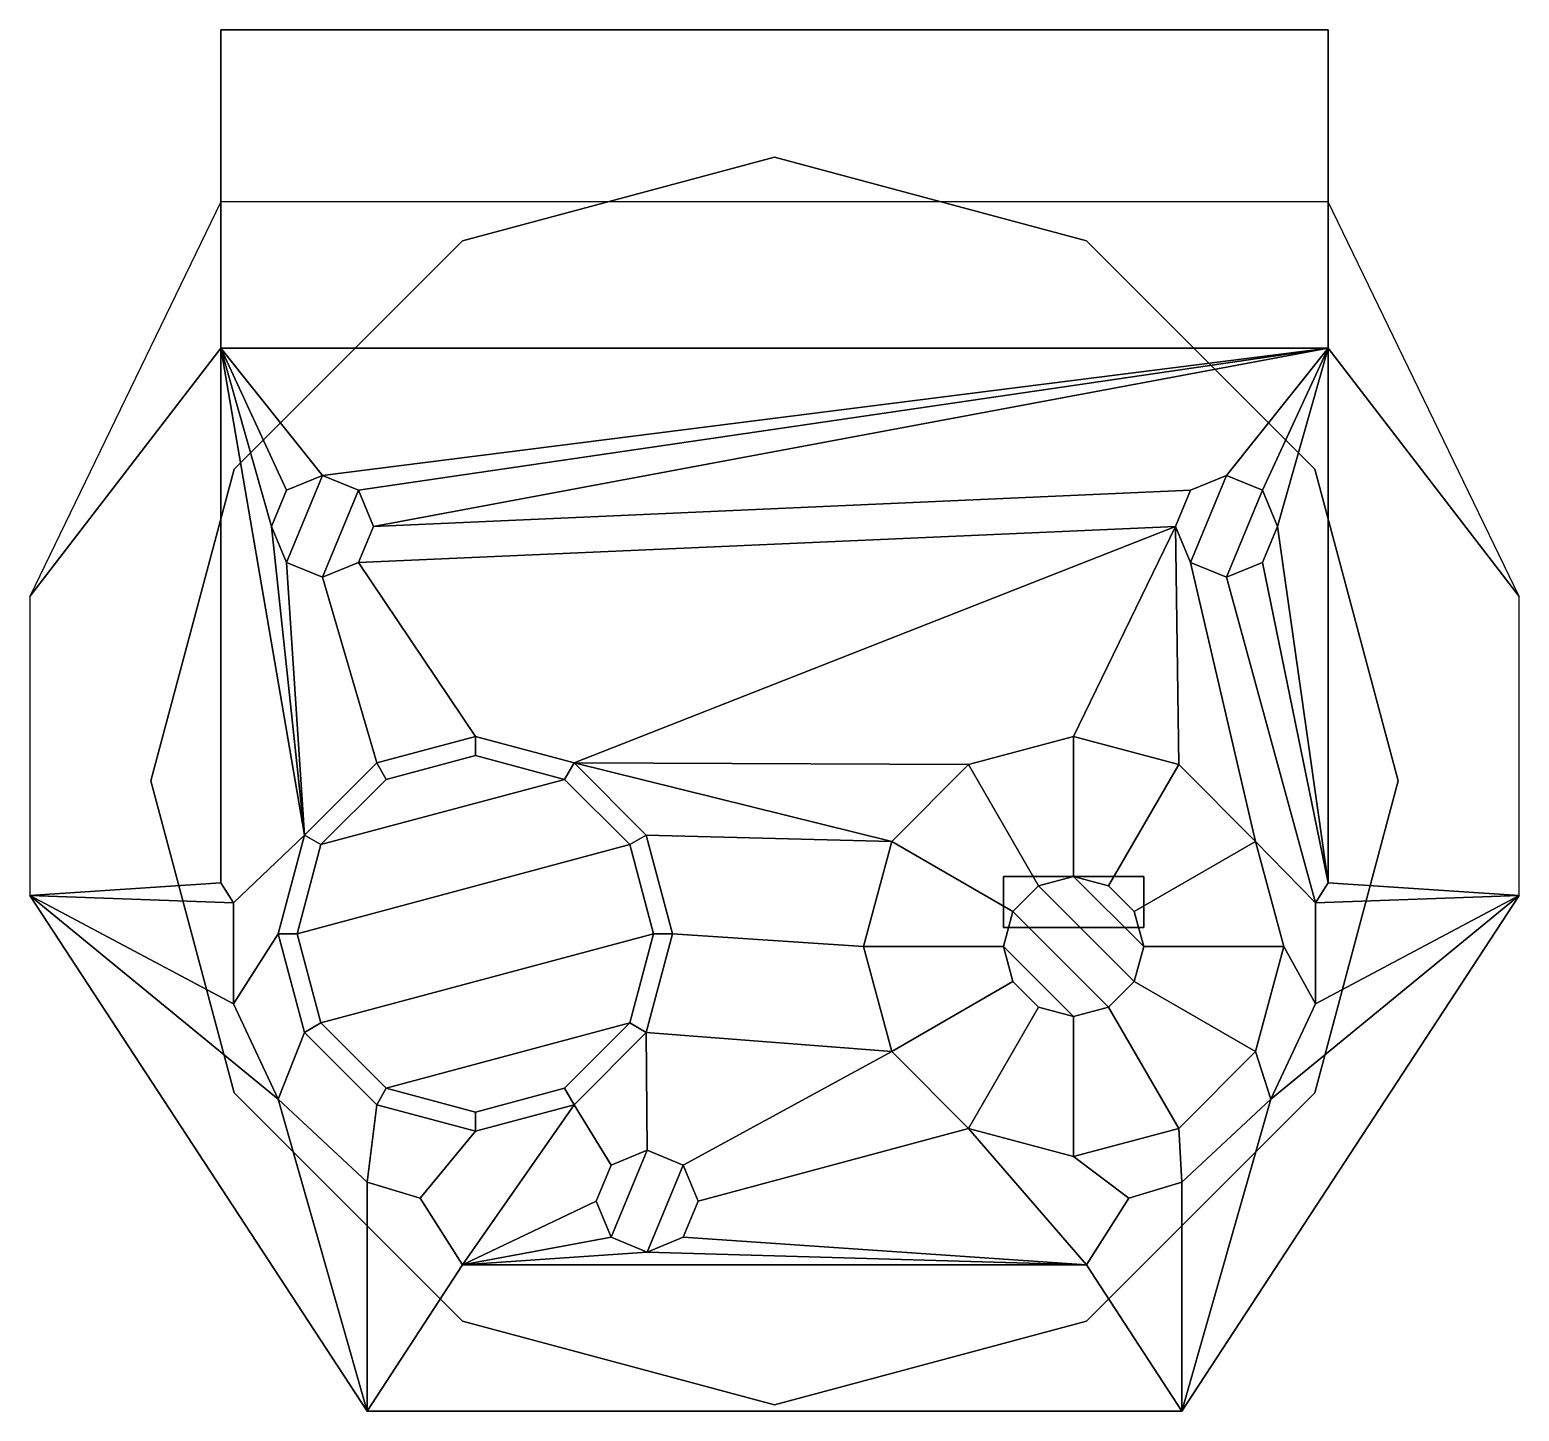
# Model space of a CAD drawing. Extents: x -1.17 to 1.17, y -0.99 to 1.18.
import ezdxf

# ---------------------------------------------------------------- set-up
doc = ezdxf.new("R2010")
doc.units = 0
doc.layers.add('TURRET', color=2, linetype='CONTINUOUS')

msp = doc.modelspace()

# ---------------------------------------------------------------- linework, layer by layer
at = {"layer": 'TURRET'}
for points in [[(-0.87, 1.18, 0.64), (-0.87, 0.68, 0.82), (0.87, 0.68, 0.82), (0.87, 1.18, 0.64)], [(-0.87, 0.91, 0.1), (-0.87, 1.18, 0.2), (0.87, 1.18, 0.2), (0.87, 0.91, 0.1)], [(-0.87, 1.18, 0.2), (-0.87, 0.91, 0.1), (-0.87, 0.68, 0.82), (-0.87, 1.18, 0.64)], [(0.87, 1.18, 0.64), (0.87, 0.68, 0.82), (0.87, 0.91, 0.1), (0.87, 1.18, 0.2)], [(0, 0.98), (-0.49, 0.8487), (-0.49, 0.8487, 0.1), (0, 0.98, 0.1)], [(0.49, 0.8487), (0, 0.98), (0, 0.98, 0.1), (0.49, 0.8487, 0.1)], [(-0.87, 0.68, 0.82), (-0.87, 0.91, 0.1), (-1.17, 0.29, 0.1), (-0.87, 0.68, 0.82)], [(0.87, 0.68, 0.82), (1.17, 0.29, 0.1), (0.87, 0.91, 0.1), (0.87, 0.68, 0.82)], [(-0.49, 0.8487), (-0.8487, 0.49), (-0.8487, 0.49, 0.1), (-0.49, 0.8487, 0.1)], [(0.8487, 0.49), (0.49, 0.8487), (0.49, 0.8487, 0.1), (0.8487, 0.49, 0.1)], [(-0.87, 0.68, 0.82), (-1.17, 0.29, 0.1), (-1.17, -0.18, 0.1), (-0.87, -0.16, 0.82)], [(-0.87, 0.68, 0.82), (-0.87, -0.16, 0.82), (-0.85, -0.1916, 0.82), (-0.7385, -0.085, 0.82)], [(-0.7385, -0.085, 0.82), (-0.7385, -0.085, 0.82), (-0.79, 0.4, 0.82), (-0.87, 0.68, 0.82)], [(-0.87, 0.68, 0.82), (-0.87, 0.68, 0.82), (-0.79, 0.4, 0.82), (-0.7666, 0.4566, 0.82)], [(-0.87, 0.68, 0.82), (-0.87, 0.68, 0.82), (-0.7666, 0.4566, 0.82), (-0.71, 0.48, 0.82)], [(-0.87, 0.68, 0.82), (-0.87, 0.68, 0.82), (-0.71, 0.48, 0.82), (0.87, 0.68, 0.82)], [(0.87, 0.68, 0.82), (0.87, 0.68, 0.82), (-0.71, 0.48, 0.82), (-0.6534, 0.4566, 0.82)], [(0.87, 0.68, 0.82), (0.87, 0.68, 0.82), (-0.6534, 0.4566, 0.82), (-0.63, 0.4, 0.82)], [(0.6534, 0.4566, 0.82), (0.71, 0.48, 0.82), (0.87, 0.68, 0.82), (-0.63, 0.4, 0.82)], [(0.87, 0.68, 0.82), (0.87, 0.68, 0.82), (0.71, 0.48, 0.82), (0.7666, 0.4566, 0.82)], [(0.87, 0.68, 0.82), (0.87, 0.68, 0.82), (0.7666, 0.4566, 0.82), (0.79, 0.4, 0.82)], [(0.87, 0.68, 0.82), (0.87, 0.68, 0.82), (0.79, 0.4, 0.82), (0.87, -0.16, 0.82)], [(0.87, -0.16, 0.82), (1.17, -0.18, 0.1), (1.17, 0.29, 0.1), (0.87, 0.68, 0.82)], [(-0.8487, 0.49), (-0.98, 0), (-0.98, 0, 0.1), (-0.8487, 0.49, 0.1)], [(-0.7666, 0.4566, 0.89), (-0.79, 0.4, 0.89), (-0.7666, 0.3434, 0.89), (-0.71, 0.48, 0.89)], [(-0.71, 0.48, 0.82), (-0.7666, 0.4566, 0.82), (-0.7666, 0.4566, 0.89), (-0.71, 0.48, 0.89)], [(-0.71, 0.48, 0.89), (-0.7666, 0.3434, 0.89), (-0.71, 0.32, 0.89), (-0.6534, 0.4566, 0.89)], [(-0.6534, 0.4566, 0.82), (-0.71, 0.48, 0.82), (-0.71, 0.48, 0.89), (-0.6534, 0.4566, 0.89)], [(0.6534, 0.4566, 0.89), (0.63, 0.4, 0.89), (0.6534, 0.3434, 0.89), (0.71, 0.48, 0.89)], [(0.71, 0.48, 0.82), (0.6534, 0.4566, 0.82), (0.6534, 0.4566, 0.89), (0.71, 0.48, 0.89)], [(0.71, 0.48, 0.89), (0.6534, 0.3434, 0.89), (0.71, 0.32, 0.89), (0.7666, 0.4566, 0.89)], [(0.7666, 0.4566, 0.82), (0.71, 0.48, 0.82), (0.71, 0.48, 0.89), (0.7666, 0.4566, 0.89)], [(0.98, 0), (0.8487, 0.49), (0.8487, 0.49, 0.1), (0.98, 0, 0.1)], [(-0.7666, 0.4566, 0.82), (-0.79, 0.4, 0.82), (-0.79, 0.4, 0.89), (-0.7666, 0.4566, 0.89)], [(-0.6534, 0.4566, 0.89), (-0.71, 0.32, 0.89), (-0.6534, 0.3434, 0.89), (-0.63, 0.4, 0.89)], [(-0.63, 0.4, 0.82), (-0.6534, 0.4566, 0.82), (-0.6534, 0.4566, 0.89), (-0.63, 0.4, 0.89)], [(0.63, 0.4, 0.82), (0.6534, 0.4566, 0.82), (-0.63, 0.4, 0.82), (-0.6534, 0.3434, 0.82)], [(0.6534, 0.4566, 0.82), (0.63, 0.4, 0.82), (0.63, 0.4, 0.89), (0.6534, 0.4566, 0.89)], [(0.7666, 0.4566, 0.89), (0.71, 0.32, 0.89), (0.7666, 0.3434, 0.89), (0.79, 0.4, 0.89)], [(0.79, 0.4, 0.82), (0.7666, 0.4566, 0.82), (0.7666, 0.4566, 0.89), (0.79, 0.4, 0.89)], [(-0.79, 0.4, 0.82), (-0.7666, 0.3434, 0.82), (-0.7666, 0.3434, 0.89), (-0.79, 0.4, 0.89)], [(-0.7385, -0.085, 0.82), (-0.7385, -0.085, 0.82), (-0.7666, 0.3434, 0.82), (-0.79, 0.4, 0.82)], [(-0.6534, 0.3434, 0.82), (-0.63, 0.4, 0.82), (-0.63, 0.4, 0.89), (-0.6534, 0.3434, 0.89)], [(0.63, 0.4, 0.82), (-0.6534, 0.3434, 0.82), (-0.47, 0.07, 0.82), (-0.315, 0.0285, 0.82)], [(0.63, 0.4, 0.82), (-0.315, 0.0285, 0.82), (0.305, 0.0258, 0.82), (0.47, 0.07, 0.82)], [(0.63, 0.4, 0.82), (0.63, 0.4, 0.82), (0.47, 0.07, 0.82), (0.635, 0.0258, 0.82)], [(0.63, 0.4, 0.82), (0.6534, 0.3434, 0.82), (0.6534, 0.3434, 0.89), (0.63, 0.4, 0.89)], [(0.635, 0.0258, 0.82), (0.7558, -0.095, 0.82), (0.6534, 0.3434, 0.82), (0.63, 0.4, 0.82)], [(0.7666, 0.3434, 0.82), (0.79, 0.4, 0.82), (0.79, 0.4, 0.89), (0.7666, 0.3434, 0.89)], [(0.87, -0.16, 0.82), (0.87, -0.16, 0.82), (0.79, 0.4, 0.82), (0.7666, 0.3434, 0.82)], [(-0.7666, 0.3434, 0.82), (-0.71, 0.32, 0.82), (-0.71, 0.32, 0.89), (-0.7666, 0.3434, 0.89)], [(-0.7385, -0.085, 0.82), (-0.625, 0.0285, 0.82), (-0.71, 0.32, 0.82), (-0.7666, 0.3434, 0.82)], [(-0.71, 0.32, 0.82), (-0.6534, 0.3434, 0.82), (-0.6534, 0.3434, 0.89), (-0.71, 0.32, 0.89)], [(-0.625, 0.0285, 0.82), (-0.47, 0.07, 0.82), (-0.6534, 0.3434, 0.82), (-0.71, 0.32, 0.82)], [(0.6534, 0.3434, 0.82), (0.71, 0.32, 0.82), (0.71, 0.32, 0.89), (0.6534, 0.3434, 0.89)], [(0.7558, -0.095, 0.82), (0.85, -0.1916, 0.82), (0.71, 0.32, 0.82), (0.6534, 0.3434, 0.82)], [(0.71, 0.32, 0.82), (0.7666, 0.3434, 0.82), (0.7666, 0.3434, 0.89), (0.71, 0.32, 0.89)], [(0.85, -0.1916, 0.82), (0.87, -0.16, 0.82), (0.7666, 0.3434, 0.82), (0.71, 0.32, 0.82)], [(-0.47, 0.07, 0.82), (-0.625, 0.0285, 0.82), (-0.61, 0.0025, 0.85), (-0.47, 0.04, 0.85)], [(-0.315, 0.0285, 0.82), (-0.47, 0.07, 0.82), (-0.47, 0.04, 0.85), (-0.33, 0.0025, 0.85)], [(0.47, 0.07, 0.88), (0.305, 0.0258, 0.88), (0.415, -0.1647, 0.95), (0.47, -0.15, 0.95)], [(0.47, 0.07, 0.82), (0.305, 0.0258, 0.82), (0.305, 0.0258, 0.88), (0.47, 0.07, 0.88)], [(0.635, 0.0258, 0.88), (0.47, 0.07, 0.88), (0.47, -0.15, 0.95), (0.525, -0.1647, 0.95)], [(0.635, 0.0258, 0.82), (0.47, 0.07, 0.82), (0.47, 0.07, 0.88), (0.635, 0.0258, 0.88)], [(-0.625, 0.0285, 0.82), (-0.7385, -0.085, 0.82), (-0.7125, -0.1, 0.85), (-0.61, 0.0025, 0.85)], [(-0.47, 0.04, 0.85), (-0.61, 0.0025, 0.85), (-0.7125, -0.1, 0.85), (-0.33, 0.0025, 0.85)], [(-0.2015, -0.085, 0.82), (-0.315, 0.0285, 0.82), (-0.33, 0.0025, 0.85), (-0.2275, -0.1, 0.85)], [(-0.315, 0.0285, 0.82), (-0.315, 0.0285, 0.82), (0.1842, -0.095, 0.82), (0.305, 0.0258, 0.82)], [(0.1842, -0.095, 0.82), (0.1842, -0.095, 0.82), (-0.315, 0.0285, 0.82), (-0.2015, -0.085, 0.82)], [(0.305, 0.0258, 0.88), (0.1842, -0.095, 0.88), (0.3747, -0.205, 0.95), (0.415, -0.1647, 0.95)], [(0.305, 0.0258, 0.82), (0.1842, -0.095, 0.82), (0.1842, -0.095, 0.88), (0.305, 0.0258, 0.88)], [(0.7558, -0.095, 0.88), (0.635, 0.0258, 0.88), (0.525, -0.1647, 0.95), (0.5653, -0.205, 0.95)], [(0.7558, -0.095, 0.82), (0.635, 0.0258, 0.82), (0.635, 0.0258, 0.88), (0.7558, -0.095, 0.88)], [(-0.98, 0), (-0.8487, -0.49), (-0.8487, -0.49, 0.1), (-0.98, 0, 0.1)], [(-0.33, 0.0025, 0.85), (-0.7125, -0.1, 0.85), (-0.75, -0.24, 0.85), (-0.2275, -0.1, 0.85)], [(0.8487, -0.49), (0.98, 0), (0.98, 0, 0.1), (0.8487, -0.49, 0.1)], [(-0.7385, -0.085, 0.82), (-0.85, -0.1916, 0.82), (-0.85, -0.35, 0.82), (-0.78, -0.24, 0.82)], [(-0.7385, -0.085, 0.82), (-0.78, -0.24, 0.82), (-0.75, -0.24, 0.85), (-0.7125, -0.1, 0.85)], [(-0.16, -0.24, 0.82), (-0.2015, -0.085, 0.82), (-0.2275, -0.1, 0.85), (-0.19, -0.24, 0.85)], [(-0.2015, -0.085, 0.82), (-0.16, -0.24, 0.82), (0.14, -0.26, 0.82), (0.1842, -0.095, 0.82)], [(-0.2275, -0.1, 0.85), (-0.75, -0.24, 0.85), (-0.7125, -0.38, 0.85), (-0.19, -0.24, 0.85)], [(0.1842, -0.095, 0.88), (0.14, -0.26, 0.88), (0.36, -0.26, 0.95), (0.3747, -0.205, 0.95)], [(0.1842, -0.095, 0.82), (0.14, -0.26, 0.82), (0.14, -0.26, 0.88), (0.1842, -0.095, 0.88)], [(0.8, -0.26, 0.88), (0.7558, -0.095, 0.88), (0.5653, -0.205, 0.95), (0.58, -0.26, 0.95)], [(0.8, -0.26, 0.82), (0.7558, -0.095, 0.82), (0.7558, -0.095, 0.88), (0.8, -0.26, 0.88)], [(0.85, -0.35, 0.82), (0.85, -0.1916, 0.82), (0.7558, -0.095, 0.82), (0.8, -0.26, 0.82)], [(-0.87, -0.16, 0.82), (-1.17, -0.18, 0.1), (-1.17, -0.18, 0.1), (-0.85, -0.1916, 0.82)], [(0.36, -0.15, 1.01), (0.36, -0.23, 1.01), (0.58, -0.23, 1.01), (0.58, -0.15, 1.01)], [(0.36, -0.15, 0.93), (0.36, -0.15, 1.01), (0.58, -0.15, 1.01), (0.58, -0.15, 0.93)], [(0.36, -0.15, 0.93), (0.36, -0.23, 0.95), (0.36, -0.23, 1.01), (0.36, -0.15, 1.01)], [(0.415, -0.1647, 0.95), (0.5653, -0.315, 0.95), (0.58, -0.26, 0.95), (0.47, -0.15, 0.95)], [(0.47, -0.15, 0.95), (0.58, -0.26, 0.95), (0.5653, -0.205, 0.95), (0.525, -0.1647, 0.95)], [(0.58, -0.15, 1.01), (0.58, -0.23, 1.01), (0.58, -0.23, 0.95), (0.58, -0.15, 0.93)], [(1.17, -0.18, 0.1), (1.17, -0.18, 0.1), (0.87, -0.16, 0.82), (0.85, -0.1916, 0.82)], [(-0.64, -0.99, 0.1), (-0.64, -0.99, 0.18), (-1.17, -0.18, 0.1)], [(-0.85, -0.1916, 0.82), (-1.17, -0.18, 0.1), (-1.17, -0.18, 0.1), (-0.85, -0.35, 0.59)], [(-0.85, -0.35, 0.59), (-1.17, -0.18, 0.1), (-1.17, -0.18, 0.1), (-0.78, -0.5, 0.53)], [(-0.78, -0.5, 0.53), (-1.17, -0.18, 0.1), (-1.17, -0.18, 0.1), (-0.64, -0.99, 0.18)], [(0.3747, -0.205, 0.95), (0.525, -0.3553, 0.95), (0.5653, -0.315, 0.95), (0.415, -0.1647, 0.95)], [(1.17, -0.18, 0.1), (1.17, -0.18, 0.1), (0.64, -0.99, 0.18), (0.64, -0.99, 0.1)], [(0.64, -0.99, 0.18), (0.64, -0.99, 0.18), (1.17, -0.18, 0.1), (0.78, -0.5, 0.53)], [(1.17, -0.18, 0.1), (1.17, -0.18, 0.1), (0.85, -0.35, 0.59), (0.78, -0.5, 0.53)], [(1.17, -0.18, 0.1), (1.17, -0.18, 0.1), (0.85, -0.1916, 0.82), (0.85, -0.35, 0.59)], [(-0.85, -0.1916, 0.82), (-0.85, -0.35, 0.59), (-0.85, -0.35, 0.59), (-0.85, -0.35, 0.82)], [(0.36, -0.26, 0.95), (0.47, -0.37, 0.95), (0.525, -0.3553, 0.95), (0.3747, -0.205, 0.95)], [(0.85, -0.35, 0.59), (0.85, -0.35, 0.59), (0.85, -0.1916, 0.82), (0.85, -0.35, 0.82)], [(0.36, -0.23, 1.01), (0.36, -0.23, 0.94), (0.58, -0.23, 0.94), (0.58, -0.23, 1.01)], [(-0.78, -0.24, 0.82), (-0.85, -0.35, 0.82), (-0.78, -0.5, 0.82), (-0.7385, -0.395, 0.82)], [(-0.78, -0.24, 0.82), (-0.7385, -0.395, 0.82), (-0.7125, -0.38, 0.85), (-0.75, -0.24, 0.85)], [(-0.19, -0.24, 0.85), (-0.7125, -0.38, 0.85), (-0.61, -0.4825, 0.85), (-0.2275, -0.38, 0.85)], [(-0.2015, -0.395, 0.82), (-0.16, -0.24, 0.82), (-0.19, -0.24, 0.85), (-0.2275, -0.38, 0.85)], [(-0.16, -0.24, 0.82), (-0.2015, -0.395, 0.82), (0.1842, -0.425, 0.82), (0.14, -0.26, 0.82)], [(0.14, -0.26, 0.88), (0.1842, -0.425, 0.88), (0.3747, -0.315, 0.95), (0.36, -0.26, 0.95)], [(0.14, -0.26, 0.82), (0.1842, -0.425, 0.82), (0.1842, -0.425, 0.88), (0.14, -0.26, 0.88)], [(0.3747, -0.315, 0.95), (0.415, -0.3553, 0.95), (0.47, -0.37, 0.95), (0.36, -0.26, 0.95)], [(0.7558, -0.425, 0.88), (0.8, -0.26, 0.88), (0.58, -0.26, 0.95), (0.5653, -0.315, 0.95)], [(0.7558, -0.425, 0.82), (0.8, -0.26, 0.82), (0.8, -0.26, 0.88), (0.7558, -0.425, 0.88)], [(0.78, -0.5, 0.82), (0.85, -0.35, 0.82), (0.8, -0.26, 0.82), (0.7558, -0.425, 0.82)], [(0.1842, -0.425, 0.88), (0.305, -0.5458, 0.88), (0.415, -0.3553, 0.95), (0.3747, -0.315, 0.95)], [(0.635, -0.5458, 0.88), (0.7558, -0.425, 0.88), (0.5653, -0.315, 0.95), (0.525, -0.3553, 0.95)], [(-0.85, -0.35, 0.82), (-0.85, -0.35, 0.59), (-0.78, -0.5, 0.53), (-0.78, -0.5, 0.82)], [(0.78, -0.5, 0.82), (0.78, -0.5, 0.53), (0.85, -0.35, 0.59), (0.85, -0.35, 0.82)], [(0.305, -0.5458, 0.88), (0.47, -0.59, 0.88), (0.47, -0.37, 0.95), (0.415, -0.3553, 0.95)], [(0.47, -0.59, 0.88), (0.635, -0.5458, 0.88), (0.525, -0.3553, 0.95), (0.47, -0.37, 0.95)], [(-0.7385, -0.395, 0.82), (-0.78, -0.5, 0.82), (-0.64, -0.63, 0.82), (-0.625, -0.5085, 0.82)], [(-0.7385, -0.395, 0.82), (-0.625, -0.5085, 0.82), (-0.61, -0.4825, 0.85), (-0.7125, -0.38, 0.85)], [(-0.2275, -0.38, 0.85), (-0.61, -0.4825, 0.85), (-0.47, -0.52, 0.85), (-0.33, -0.4825, 0.85)], [(-0.315, -0.5085, 0.82), (-0.2015, -0.395, 0.82), (-0.2275, -0.38, 0.85), (-0.33, -0.4825, 0.85)], [(-0.2015, -0.395, 0.82), (-0.315, -0.5085, 0.82), (-0.2566, -0.6034, 0.82), (-0.2, -0.58, 0.82)], [(0.1842, -0.425, 0.82), (-0.2015, -0.395, 0.82), (-0.2, -0.58, 0.82), (-0.1434, -0.6034, 0.82)], [(0.305, -0.5458, 0.82), (0.1842, -0.425, 0.82), (-0.1434, -0.6034, 0.82), (-0.12, -0.66, 0.82)], [(0.1842, -0.425, 0.82), (0.305, -0.5458, 0.82), (0.305, -0.5458, 0.88), (0.1842, -0.425, 0.88)], [(0.635, -0.5458, 0.82), (0.7558, -0.425, 0.82), (0.7558, -0.425, 0.88), (0.635, -0.5458, 0.88)], [(0.64, -0.63, 0.82), (0.78, -0.5, 0.82), (0.7558, -0.425, 0.82), (0.635, -0.5458, 0.82)], [(-0.8487, -0.49), (-0.49, -0.8487), (-0.49, -0.8487, 0.1), (-0.8487, -0.49, 0.1)], [(-0.625, -0.5085, 0.82), (-0.47, -0.55, 0.82), (-0.47, -0.52, 0.85), (-0.61, -0.4825, 0.85)], [(-0.47, -0.55, 0.82), (-0.315, -0.5085, 0.82), (-0.33, -0.4825, 0.85), (-0.47, -0.52, 0.85)], [(0.49, -0.8487), (0.8487, -0.49), (0.8487, -0.49, 0.1), (0.49, -0.8487, 0.1)], [(-0.78, -0.5, 0.82), (-0.78, -0.5, 0.53), (-0.64, -0.63, 0.67), (-0.64, -0.63, 0.82)], [(-0.64, -0.63, 0.67), (-0.78, -0.5, 0.53), (-0.78, -0.5, 0.53), (-0.64, -0.99, 0.18)], [(-0.625, -0.5085, 0.82), (-0.64, -0.63, 0.82), (-0.5565, -0.6551, 0.82), (-0.47, -0.55, 0.82)], [(-0.47, -0.55, 0.82), (-0.5565, -0.6551, 0.82), (-0.49, -0.76, 0.82), (-0.315, -0.5085, 0.82)], [(-0.315, -0.5085, 0.82), (-0.49, -0.76, 0.82), (-0.28, -0.66, 0.82), (-0.2566, -0.6034, 0.82)], [(0.64, -0.63, 0.82), (0.64, -0.63, 0.67), (0.78, -0.5, 0.53), (0.78, -0.5, 0.82)], [(0.64, -0.99, 0.18), (0.64, -0.99, 0.18), (0.78, -0.5, 0.53), (0.64, -0.63, 0.67)], [(0.49, -0.76, 0.82), (0.305, -0.5458, 0.82), (-0.12, -0.66, 0.82), (-0.1434, -0.7166, 0.82)], [(0.305, -0.5458, 0.82), (0.47, -0.59, 0.82), (0.47, -0.59, 0.88), (0.305, -0.5458, 0.88)], [(0.49, -0.76, 0.82), (0.5565, -0.6551, 0.82), (0.47, -0.59, 0.82), (0.305, -0.5458, 0.82)], [(0.47, -0.59, 0.82), (0.635, -0.5458, 0.82), (0.635, -0.5458, 0.88), (0.47, -0.59, 0.88)], [(0.5565, -0.6551, 0.82), (0.64, -0.63, 0.82), (0.635, -0.5458, 0.82), (0.47, -0.59, 0.82)], [(-0.2566, -0.6034, 0.89), (-0.28, -0.66, 0.89), (-0.2566, -0.7166, 0.89), (-0.2, -0.58, 0.89)], [(-0.2, -0.58, 0.89), (-0.2566, -0.7166, 0.89), (-0.2, -0.74, 0.89), (-0.1434, -0.6034, 0.89)], [(-0.2, -0.58, 0.82), (-0.2566, -0.6034, 0.82), (-0.2566, -0.6034, 0.89), (-0.2, -0.58, 0.89)], [(-0.1434, -0.6034, 0.82), (-0.2, -0.58, 0.82), (-0.2, -0.58, 0.89), (-0.1434, -0.6034, 0.89)], [(-0.2566, -0.6034, 0.82), (-0.28, -0.66, 0.82), (-0.28, -0.66, 0.89), (-0.2566, -0.6034, 0.89)], [(-0.1434, -0.6034, 0.89), (-0.2, -0.74, 0.89), (-0.1434, -0.7166, 0.89), (-0.12, -0.66, 0.89)], [(-0.12, -0.66, 0.82), (-0.1434, -0.6034, 0.82), (-0.1434, -0.6034, 0.89), (-0.12, -0.66, 0.89)], [(-0.5565, -0.6551, 0.82), (-0.64, -0.63, 0.67), (-0.64, -0.99, 0.18), (-0.49, -0.76, 0.82)], [(-0.64, -0.63, 0.82), (-0.64, -0.63, 0.67), (-0.64, -0.63, 0.67), (-0.5565, -0.6551, 0.82)], [(0.49, -0.76, 0.82), (0.64, -0.99, 0.18), (0.64, -0.63, 0.67), (0.5565, -0.6551, 0.82)], [(0.5565, -0.6551, 0.82), (0.64, -0.63, 0.67), (0.64, -0.63, 0.67), (0.64, -0.63, 0.82)], [(-0.49, -0.76, 0.82), (-0.49, -0.76, 0.82), (-0.2566, -0.7166, 0.82), (-0.28, -0.66, 0.82)], [(-0.28, -0.66, 0.82), (-0.2566, -0.7166, 0.82), (-0.2566, -0.7166, 0.89), (-0.28, -0.66, 0.89)], [(-0.1434, -0.7166, 0.82), (-0.12, -0.66, 0.82), (-0.12, -0.66, 0.89), (-0.1434, -0.7166, 0.89)], [(-0.49, -0.76, 0.82), (-0.49, -0.76, 0.82), (-0.2, -0.74, 0.82), (-0.2566, -0.7166, 0.82)], [(-0.2566, -0.7166, 0.82), (-0.2, -0.74, 0.82), (-0.2, -0.74, 0.89), (-0.2566, -0.7166, 0.89)], [(-0.2, -0.74, 0.82), (-0.1434, -0.7166, 0.82), (-0.1434, -0.7166, 0.89), (-0.2, -0.74, 0.89)], [(-0.2, -0.74, 0.82), (-0.2, -0.74, 0.82), (0.49, -0.76, 0.82), (-0.1434, -0.7166, 0.82)], [(-0.49, -0.76, 0.82), (-0.49, -0.76, 0.82), (0.49, -0.76, 0.82), (-0.2, -0.74, 0.82)], [(-0.49, -0.76, 0.82), (-0.64, -0.99, 0.18), (0.64, -0.99, 0.18), (0.49, -0.76, 0.82)], [(-0.49, -0.8487), (0, -0.98), (0, -0.98, 0.1), (-0.49, -0.8487, 0.1)], [(0, -0.98), (0.49, -0.8487), (0.49, -0.8487, 0.1), (0, -0.98, 0.1)], [(0.64, -0.99, 0.1), (0.64, -0.99, 0.18), (-0.64, -0.99, 0.18), (-0.64, -0.99, 0.1)]]:
    msp.add_3dface(points, dxfattribs=at)

doc.saveas('drawing.dxf')
